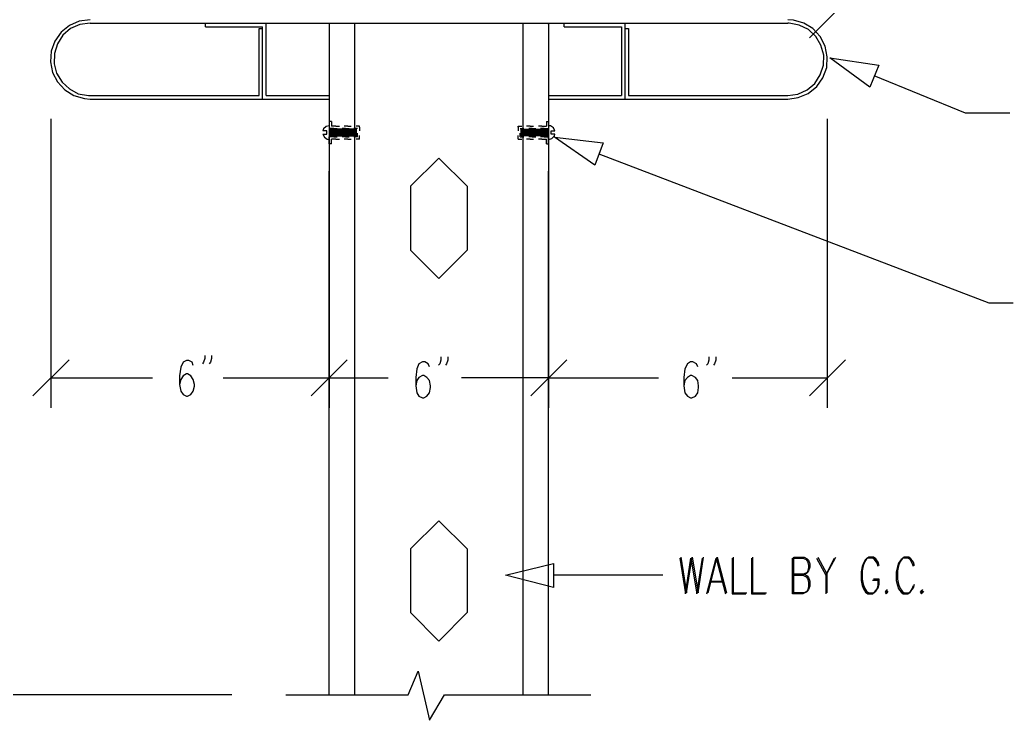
# Model space of a CAD drawing. Header units: metres. Extents: x 12 to 599, y -779 to -12.
# Drawn here: x 227.3 to 414, y -642.4 to -510.8 of the extents above; entities that cross this region are included whole.
import ezdxf

# ---------------------------------------------------------------- set-up
doc = ezdxf.new("R2010")
doc.units = ezdxf.units.M

msp = doc.modelspace()

# ---------------------------------------------------------------- linework, layer by layer
for p, q in [((375.72, -514.14), (382.5, -507.36)), ((238.5, -511.02), (236.64, -511.8)), ((240.54, -510.72), (238.5, -511.02)), ((240.54, -511.38), (238.62, -511.62)), ((240.54, -511.38), (371.64, -511.38)), ((262.2, -512.04), (262.2, -511.38)), ((273.6, -525), (273.6, -511.38)), ((285.48, -511.38), (285.48, -539.22)), ((290.28, -637.62), (290.28, -511.38)), ((321.9, -637.62), (321.9, -511.38)), ((326.7, -511.56), (326.7, -511.38)), ((326.7, -511.38), (326.7, -539.22)), ((329.64, -512.04), (329.64, -511.38)), ((341.04, -511.38), (341.04, -525.66)), ((372.72, -510.78), (371.64, -510.72)), ((371.94, -511.38), (371.64, -511.38)), ((373.8, -511.74), (371.94, -511.38)), ((374.64, -511.38), (372.72, -510.78)), ((376.38, -512.4), (374.64, -511.38)), ((235.08, -513.06), (233.94, -514.74)), ((236.64, -511.8), (235.08, -513.06)), ((236.88, -512.4), (235.44, -513.66)), ((238.62, -511.62), (236.88, -512.4)), ((262.2, -512.04), (272.94, -512.04)), ((272.28, -525), (272.28, -512.4)), ((272.28, -512.4), (272.94, -512.4)), ((272.94, -525.66), (272.94, -512.04)), ((329.64, -512.04), (340.38, -512.04)), ((340.38, -512.04), (340.38, -525)), ((341.04, -512.4), (341.7, -512.4)), ((341.7, -512.4), (341.7, -525)), ((375.54, -512.58), (373.8, -511.74)), ((376.92, -513.9), (375.54, -512.58)), ((377.76, -513.9), (376.38, -512.4)), ((233.94, -514.74), (233.22, -516.66)), ((235.44, -513.66), (234.42, -515.28)), ((377.88, -515.52), (376.92, -513.9)), ((378.66, -515.7), (377.76, -513.9)), ((233.22, -516.66), (233.1, -518.64)), ((234.42, -515.28), (233.82, -517.08)), ((378.42, -517.38), (377.88, -515.52)), ((379.08, -517.68), (378.66, -515.7)), ((233.1, -518.64), (233.46, -520.62)), ((233.82, -517.08), (233.76, -519)), ((378.36, -519.3), (378.42, -517.38)), ((378.96, -519.72), (379.08, -517.68)), ((379.56, -517.92), (388.74, -519.24)), ((387.06, -523.38), (379.56, -517.92)), ((233.46, -520.62), (234.42, -522.42)), ((233.76, -519), (234.24, -520.8)), ((377.76, -521.1), (378.36, -519.3)), ((378.24, -521.64), (378.96, -519.72)), ((388.74, -519.24), (387.06, -523.38)), ((234.24, -520.8), (235.26, -522.48)), ((234.42, -522.42), (235.8, -523.92)), ((235.26, -522.48), (236.64, -523.74)), ((376.74, -522.72), (377.76, -521.1)), ((377.1, -523.26), (378.24, -521.64)), ((405.06, -528.3), (387.9, -521.28)), ((235.8, -523.92), (237.48, -525)), ((236.64, -523.74), (238.32, -524.64)), ((373.56, -524.7), (375.3, -523.92)), ((375.3, -523.92), (376.74, -522.72)), ((375.48, -524.58), (377.1, -523.26)), ((237.48, -525), (239.46, -525.54)), ((238.32, -524.64), (240.24, -525)), ((239.46, -525.54), (240.54, -525.66)), ((240.24, -525), (240.54, -525)), ((240.54, -525), (272.28, -525)), ((240.54, -525.66), (285.48, -525.66)), ((273.6, -525), (285.48, -525)), ((326.7, -525), (340.38, -525)), ((326.7, -525.66), (371.64, -525.66)), ((341.7, -525), (371.64, -525)), ((371.64, -525), (373.56, -524.7)), ((371.64, -525.66), (373.62, -525.36)), ((373.62, -525.36), (375.48, -524.58)), ((233.16, -529.38), (233.16, -583.68)), ((285.48, -529.38), (285.48, -583.68)), ((285.9, -529.86), (285.48, -529.86)), ((285.48, -529.86), (285.48, -531.18)), ((285.9, -529.86), (285.9, -530.76)), ((326.28, -529.86), (326.28, -530.76)), ((326.28, -529.86), (326.7, -529.86)), ((326.7, -529.38), (326.7, -583.68)), ((326.7, -529.86), (326.7, -531.18)), ((379.08, -529.38), (379.08, -583.68)), ((413.4, -528.3), (405.06, -528.3)), ((284.4, -531.24), (284.28, -531.6)), ((285, -531.6), (284.28, -531.6)), ((284.88, -530.82), (284.4, -531.24)), ((285.48, -530.7), (284.88, -530.82)), ((285, -532.26), (285, -531.6)), ((286.32, -531.18), (285.48, -531.18)), ((290.58, -531.3), (285.48, -531.3)), ((285.66, -532.56), (285.54, -531.3)), ((285.84, -532.56), (285.72, -531.3)), ((286.74, -530.76), (285.9, -530.76)), ((286.02, -532.56), (285.9, -531.3)), ((286.2, -532.56), (286.08, -531.3)), ((286.38, -532.56), (286.26, -531.3)), ((286.32, -531.18), (286.98, -531.18)), ((286.56, -532.56), (286.44, -531.3)), ((286.74, -532.56), (286.62, -531.3)), ((286.74, -530.76), (287.4, -530.76)), ((286.92, -532.56), (286.8, -531.3)), ((287.1, -532.56), (286.98, -531.3)), ((287.22, -532.56), (287.1, -531.3)), ((287.4, -532.56), (287.28, -531.3)), ((287.58, -532.56), (287.46, -531.3)), ((287.76, -532.56), (287.64, -531.3)), ((287.94, -532.56), (287.82, -531.3)), ((288.54, -531.18), (287.88, -531.18)), ((288.12, -532.56), (288, -531.3)), ((288.3, -532.56), (288.18, -531.3)), ((288.96, -530.76), (288.3, -530.76)), ((288.48, -532.56), (288.36, -531.3)), ((288.54, -531.18), (289.2, -531.18)), ((288.66, -532.56), (288.54, -531.3)), ((288.84, -532.56), (288.72, -531.3)), ((289.02, -532.56), (288.9, -531.3)), ((288.96, -530.76), (289.62, -530.76)), ((289.2, -532.56), (289.08, -531.3)), ((289.38, -532.56), (289.26, -531.3)), ((289.56, -532.56), (289.44, -531.3)), ((289.74, -532.56), (289.62, -531.3)), ((289.92, -532.56), (289.8, -531.3)), ((290.1, -532.56), (289.98, -531.3)), ((290.76, -531.18), (290.1, -531.18)), ((290.28, -532.56), (290.16, -531.3)), ((290.4, -532.56), (290.34, -531.3)), ((290.58, -532.56), (290.46, -531.3)), ((291.18, -530.76), (290.52, -530.76)), ((290.58, -532.56), (290.58, -531.3)), ((290.76, -531.18), (290.76, -531.18)), ((291.18, -530.94), (291.18, -530.76)), ((291.18, -530.94), (291.18, -531.6)), ((321, -530.94), (321, -530.76)), ((321, -530.76), (321.66, -530.76)), ((321, -530.94), (321, -531.6)), ((321.36, -531.18), (321.36, -531.18)), ((321.36, -531.18), (322.02, -531.18)), ((321.54, -532.56), (321.54, -531.3)), ((321.54, -531.3), (326.7, -531.3)), ((321.54, -532.56), (321.66, -531.3)), ((321.72, -532.56), (321.84, -531.3)), ((321.9, -532.56), (322.02, -531.3)), ((322.08, -532.56), (322.2, -531.3)), ((322.26, -532.56), (322.38, -531.3)), ((322.44, -532.56), (322.56, -531.3)), ((323.22, -530.76), (322.56, -530.76)), ((322.62, -532.56), (322.74, -531.3)), ((322.8, -532.56), (322.92, -531.3)), ((323.64, -531.18), (322.98, -531.18)), ((322.98, -532.56), (323.1, -531.3)), ((323.16, -532.56), (323.28, -531.3)), ((323.22, -530.76), (323.88, -530.76)), ((323.34, -532.56), (323.46, -531.3)), ((323.52, -532.56), (323.64, -531.3)), ((323.64, -531.18), (324.3, -531.18)), ((323.7, -532.56), (323.82, -531.3)), ((323.88, -532.56), (324, -531.3)), ((324.06, -532.56), (324.18, -531.3)), ((324.24, -532.56), (324.36, -531.3)), ((324.42, -532.56), (324.54, -531.3)), ((324.54, -532.56), (324.66, -531.3)), ((324.72, -532.56), (324.84, -531.3)), ((325.44, -530.76), (324.78, -530.76)), ((324.9, -532.56), (325.02, -531.3)), ((325.08, -532.56), (325.2, -531.3)), ((325.86, -531.18), (325.2, -531.18)), ((325.26, -532.56), (325.38, -531.3)), ((325.44, -530.76), (326.28, -530.76)), ((325.44, -532.56), (325.56, -531.3)), ((325.62, -532.56), (325.74, -531.3)), ((325.8, -532.56), (325.92, -531.3)), ((325.86, -531.18), (326.7, -531.18)), ((325.98, -532.56), (326.1, -531.3)), ((326.16, -532.56), (326.28, -531.3)), ((326.34, -532.56), (326.46, -531.3)), ((326.52, -532.56), (326.64, -531.3)), ((327.06, -530.7), (326.7, -530.7)), ((327.6, -531.06), (327.06, -530.7)), ((327.18, -532.26), (327.18, -531.6)), ((327.18, -531.6), (327.9, -531.6)), ((327.9, -531.6), (327.6, -531.06)), ((284.28, -532.26), (284.58, -532.8)), ((284.28, -532.26), (285, -532.26)), ((284.58, -532.8), (285.12, -533.16)), ((285.12, -533.16), (285.48, -533.22)), ((285.48, -532.56), (290.58, -532.56)), ((285.48, -534.06), (285.48, -532.74)), ((286.32, -532.74), (285.48, -532.74)), ((285.9, -534.06), (285.9, -533.16)), ((286.74, -533.16), (285.9, -533.16)), ((286.32, -532.74), (286.98, -532.74)), ((286.74, -533.16), (287.4, -533.16)), ((288.54, -532.74), (287.88, -532.74)), ((288.96, -533.16), (288.3, -533.16)), ((288.54, -532.74), (289.2, -532.74)), ((288.96, -533.16), (289.62, -533.16)), ((290.76, -532.74), (290.1, -532.74)), ((291.18, -533.16), (290.52, -533.16)), ((290.76, -532.74), (290.76, -532.08)), ((291.18, -533.16), (291.18, -532.5)), ((321, -533.16), (321, -532.5)), ((321, -533.16), (321.66, -533.16)), ((321.36, -532.74), (321.36, -532.08)), ((321.36, -532.74), (322.02, -532.74)), ((326.7, -532.56), (321.54, -532.56)), ((323.22, -533.16), (322.56, -533.16)), ((323.64, -532.74), (322.98, -532.74)), ((323.22, -533.16), (323.88, -533.16)), ((323.64, -532.74), (324.3, -532.74)), ((325.44, -533.16), (324.78, -533.16)), ((325.86, -532.74), (325.2, -532.74)), ((325.44, -533.16), (326.28, -533.16)), ((325.86, -532.74), (326.7, -532.74)), ((326.28, -534.06), (326.28, -533.16)), ((326.7, -534.06), (326.7, -532.74)), ((326.7, -533.22), (327.3, -533.04)), ((327.9, -532.26), (327.18, -532.26)), ((327.3, -533.04), (327.78, -532.56)), ((327.78, -532.56), (327.9, -532.26)), ((327.78, -532.8), (336.96, -533.88)), ((335.4, -538.08), (327.78, -532.8)), ((285.9, -534.06), (285.48, -534.06)), ((326.28, -534.06), (326.7, -534.06)), ((336.96, -533.88), (335.4, -538.08)), ((306.06, -536.76), (300.78, -542.04)), ((306.06, -536.76), (311.4, -542.04)), ((409.5, -564), (336.18, -535.98)), ((285.48, -637.62), (285.48, -539.22)), ((326.7, -637.62), (326.7, -539.22)), ((300.78, -542.04), (300.78, -554.04)), ((311.4, -542.04), (311.4, -554.04)), ((300.78, -554.04), (306.06, -559.38)), ((311.4, -554.04), (306.06, -559.38)), ((414, -564), (409.5, -564)), ((229.8, -581.46), (236.58, -574.68)), ((258.66, -574.8), (258, -575.1)), ((259.08, -574.8), (258.66, -574.8)), ((259.74, -575.1), (259.08, -574.8)), ((262.08, -574.44), (261.84, -575.1)), ((262.08, -573.84), (262.08, -574.44)), ((263.34, -574.44), (263.16, -575.1)), ((263.34, -573.84), (263.34, -574.44)), ((282.06, -581.46), (288.84, -574.68)), ((306.42, -574.74), (306.24, -575.4)), ((306.42, -574.08), (306.42, -574.74)), ((307.74, -574.74), (307.5, -575.4)), ((307.74, -574.08), (307.74, -574.74)), ((323.34, -581.46), (330.12, -574.68)), ((356.82, -574.74), (356.64, -575.4)), ((356.82, -574.08), (356.82, -574.74)), ((358.14, -574.74), (357.9, -575.4)), ((358.14, -574.08), (358.14, -574.74)), ((375.72, -581.46), (382.5, -574.68)), ((257.58, -576.06), (257.34, -577.68)), ((258, -575.1), (257.58, -576.06)), ((259.92, -575.76), (259.74, -575.1)), ((261.84, -575.1), (261.66, -575.4)), ((263.16, -575.1), (262.92, -575.4)), ((301.92, -576.36), (301.74, -577.98)), ((302.34, -575.4), (301.92, -576.36)), ((303, -575.04), (302.34, -575.4)), ((303.42, -575.04), (303, -575.04)), ((304.08, -575.4), (303.42, -575.04)), ((304.32, -576), (304.08, -575.4)), ((306.24, -575.4), (306, -575.7)), ((307.5, -575.4), (307.32, -575.7)), ((352.32, -576.36), (352.14, -577.98)), ((352.8, -575.4), (352.32, -576.36)), ((353.4, -575.04), (352.8, -575.4)), ((353.82, -575.04), (353.4, -575.04)), ((354.48, -575.4), (353.82, -575.04)), ((354.72, -576), (354.48, -575.4)), ((356.64, -575.4), (356.4, -575.7)), ((357.9, -575.4), (357.72, -575.7)), ((233.16, -578.04), (252.24, -578.04)), ((257.34, -577.68), (257.34, -579.3)), ((257.58, -578.34), (257.34, -579.3)), ((258, -577.68), (257.58, -578.34)), ((258.66, -577.32), (258, -577.68)), ((258.84, -577.32), (258.66, -577.32)), ((259.5, -577.68), (258.84, -577.32)), ((259.92, -578.34), (259.5, -577.68)), ((260.16, -579.3), (259.92, -578.34)), ((265.56, -578.04), (285.48, -578.04)), ((285.48, -578.04), (296.58, -578.04)), ((301.74, -577.98), (301.74, -579.54)), ((301.92, -578.58), (301.74, -579.54)), ((302.34, -577.98), (301.92, -578.58)), ((303, -577.62), (302.34, -577.98)), ((303.24, -577.62), (303, -577.62)), ((303.84, -577.98), (303.24, -577.62)), ((304.32, -578.58), (303.84, -577.98)), ((304.5, -579.54), (304.32, -578.58)), ((326.7, -578.04), (310.32, -578.04)), ((326.7, -578.04), (347.34, -578.04)), ((352.14, -577.98), (352.14, -579.54)), ((352.32, -578.58), (352.14, -579.54)), ((352.8, -577.98), (352.32, -578.58)), ((353.4, -577.62), (352.8, -577.98)), ((353.64, -577.62), (353.4, -577.62)), ((354.3, -577.98), (353.64, -577.62)), ((354.72, -578.58), (354.3, -577.98)), ((354.9, -579.54), (354.72, -578.58)), ((361.2, -578.04), (379.08, -578.04)), ((257.34, -579.3), (257.58, -580.56)), ((259.92, -580.56), (260.16, -579.6)), ((260.16, -579.6), (260.16, -579.3)), ((301.74, -579.54), (301.92, -580.86)), ((304.32, -580.86), (304.5, -579.9)), ((304.5, -579.9), (304.5, -579.54)), ((352.14, -579.54), (352.32, -580.86)), ((354.72, -580.86), (354.9, -579.9)), ((354.9, -579.9), (354.9, -579.54)), ((257.58, -580.56), (258, -581.22)), ((258, -581.22), (258.66, -581.52)), ((258.66, -581.52), (258.84, -581.52)), ((258.84, -581.52), (259.5, -581.22)), ((259.5, -581.22), (259.92, -580.56)), ((301.92, -580.86), (302.34, -581.52)), ((302.34, -581.52), (303, -581.82)), ((303, -581.82), (303.24, -581.82)), ((303.24, -581.82), (303.84, -581.52)), ((303.84, -581.52), (304.32, -580.86)), ((352.32, -580.86), (352.8, -581.52)), ((352.8, -581.52), (353.4, -581.82)), ((353.4, -581.82), (353.64, -581.82)), ((353.64, -581.82), (354.3, -581.52)), ((354.3, -581.52), (354.72, -580.86)), ((306.06, -604.92), (300.78, -610.2)), ((306.06, -604.92), (311.4, -610.2)), ((300.78, -610.2), (300.78, -622.2)), ((311.4, -610.2), (311.4, -622.2)), ((351.36, -611.94), (352.44, -618.66)), ((351.54, -611.76), (352.62, -618.48)), ((352.44, -618.66), (353.46, -611.94)), ((352.62, -618.48), (353.7, -611.76)), ((353.46, -611.94), (354.54, -618.66)), ((353.7, -611.76), (354.78, -618.48)), ((354.54, -618.66), (355.62, -611.94)), ((354.78, -618.48), (355.8, -611.76)), ((356.46, -618.66), (358.2, -611.94)), ((356.7, -618.48), (358.38, -611.76)), ((358.2, -611.94), (359.94, -618.66)), ((358.38, -611.76), (360.12, -618.48)), ((361.2, -611.94), (361.2, -618.66)), ((361.38, -611.76), (361.38, -618.48)), ((364.86, -611.94), (364.86, -618.66)), ((365.04, -611.76), (365.04, -618.48)), ((372.54, -618.66), (372.54, -611.94)), ((372.54, -611.94), (374.46, -611.94)), ((372.78, -618.48), (372.78, -611.76)), ((372.78, -611.76), (374.7, -611.76)), ((374.46, -611.94), (375.12, -612.24)), ((374.7, -611.76), (375.3, -612.06)), ((375.12, -612.24), (375.36, -612.6)), ((375.3, -612.06), (375.54, -612.36)), ((377.04, -611.94), (378.78, -615.18)), ((377.28, -611.76), (378.96, -614.94)), ((378.78, -615.18), (380.46, -611.94)), ((378.96, -614.94), (380.7, -611.76)), ((386.28, -612.24), (385.86, -612.9)), ((386.46, -612.06), (386.04, -612.72)), ((386.7, -611.94), (386.28, -612.24)), ((386.88, -611.76), (386.46, -612.06)), ((387.54, -611.94), (386.7, -611.94)), ((387.78, -611.76), (386.88, -611.76)), ((387.96, -612.24), (387.54, -611.94)), ((388.2, -612.06), (387.78, -611.76)), ((388.44, -612.9), (387.96, -612.24)), ((388.62, -612.72), (388.2, -612.06)), ((392.94, -612.24), (392.46, -612.9)), ((393.12, -612.06), (392.7, -612.72)), ((393.36, -611.94), (392.94, -612.24)), ((393.54, -611.76), (393.12, -612.06)), ((394.2, -611.94), (393.36, -611.94)), ((394.38, -611.76), (393.54, -611.76)), ((394.62, -612.24), (394.2, -611.94)), ((394.8, -612.06), (394.38, -611.76)), ((395.04, -612.9), (394.62, -612.24)), ((395.28, -612.72), (394.8, -612.06)), ((318.6, -615.18), (327.6, -612.96)), ((327.6, -612.96), (327.6, -617.46)), ((375.36, -612.6), (375.54, -613.2)), ((375.54, -613.86), (375.36, -614.52)), ((375.54, -612.36), (375.78, -613.02)), ((375.54, -613.2), (375.54, -613.86)), ((375.78, -613.68), (375.54, -614.34)), ((375.78, -613.02), (375.78, -613.68)), ((385.62, -613.56), (385.44, -614.52)), ((385.86, -612.9), (385.62, -613.56)), ((385.8, -613.38), (385.62, -614.34)), ((386.04, -612.72), (385.8, -613.38)), ((388.62, -613.56), (388.44, -612.9)), ((388.8, -613.38), (388.62, -612.72)), ((392.28, -613.56), (392.04, -614.52)), ((392.46, -612.9), (392.28, -613.56)), ((392.46, -613.38), (392.28, -614.34)), ((392.7, -612.72), (392.46, -613.38)), ((395.28, -613.56), (395.04, -612.9)), ((395.46, -613.38), (395.28, -612.72)), ((327.6, -617.46), (318.6, -615.18)), ((348.18, -615.18), (327.6, -615.18)), ((372.54, -615.18), (374.46, -615.18)), ((372.78, -614.94), (374.7, -614.94)), ((375.12, -614.82), (374.46, -615.18)), ((374.46, -615.18), (375.12, -615.48)), ((375.3, -614.64), (374.7, -614.94)), ((374.7, -614.94), (375.3, -615.3)), ((375.36, -614.52), (375.12, -614.82)), ((375.12, -615.48), (375.36, -615.78)), ((375.54, -614.34), (375.3, -614.64)), ((375.3, -615.3), (375.54, -615.6)), ((375.36, -615.78), (375.54, -616.44)), ((375.54, -615.6), (375.78, -616.26)), ((378.78, -615.18), (378.78, -618.66)), ((378.96, -614.94), (378.96, -618.48)), ((385.44, -614.52), (385.44, -616.14)), ((385.62, -614.34), (385.62, -615.9)), ((385.62, -615.9), (385.8, -616.86)), ((388.8, -615.9), (387.78, -615.9)), ((388.8, -616.86), (388.8, -615.9)), ((392.04, -614.52), (392.04, -616.14)), ((392.28, -614.34), (392.28, -615.9)), ((392.28, -615.9), (392.46, -616.86)), ((357.12, -616.44), (359.28, -616.44)), ((357.3, -616.26), (359.46, -616.26)), ((375.54, -617.4), (375.36, -618.06)), ((375.54, -616.44), (375.54, -617.4)), ((375.78, -617.22), (375.54, -617.88)), ((375.78, -616.26), (375.78, -617.22)), ((385.44, -616.14), (385.62, -617.1)), ((385.62, -617.1), (385.86, -617.7)), ((385.8, -616.86), (386.04, -617.52)), ((385.86, -617.7), (386.28, -618.36)), ((386.04, -617.52), (386.46, -618.18)), ((388.62, -616.14), (387.54, -616.14)), ((387.96, -618.36), (388.44, -617.7)), ((388.2, -618.18), (388.62, -617.52)), ((388.44, -617.7), (388.62, -617.1)), ((388.62, -617.1), (388.62, -616.14)), ((388.62, -617.52), (388.8, -616.86)), ((392.04, -616.14), (392.28, -617.1)), ((392.28, -617.1), (392.46, -617.7)), ((392.46, -616.86), (392.7, -617.52)), ((392.46, -617.7), (392.94, -618.36)), ((392.7, -617.52), (393.12, -618.18)), ((394.62, -618.36), (395.04, -617.7)), ((394.8, -618.18), (395.28, -617.52)), ((395.04, -617.7), (395.28, -617.1)), ((395.28, -617.52), (395.46, -616.86)), ((361.2, -618.66), (363.78, -618.66)), ((361.38, -618.48), (363.96, -618.48)), ((364.86, -618.66), (367.44, -618.66)), ((365.04, -618.48), (367.62, -618.48)), ((374.46, -618.66), (372.54, -618.66)), ((374.7, -618.48), (372.78, -618.48)), ((375.12, -618.36), (374.46, -618.66)), ((375.3, -618.18), (374.7, -618.48)), ((375.36, -618.06), (375.12, -618.36)), ((375.54, -617.88), (375.3, -618.18)), ((386.28, -618.36), (386.7, -618.66)), ((386.46, -618.18), (386.88, -618.48)), ((386.7, -618.66), (387.54, -618.66)), ((386.88, -618.48), (387.78, -618.48)), ((387.54, -618.66), (387.96, -618.36)), ((387.78, -618.48), (388.2, -618.18)), ((390.12, -618.06), (389.94, -618.36)), ((389.94, -618.36), (390.12, -618.66)), ((390.3, -617.88), (390.12, -618.18)), ((390.12, -618.18), (390.3, -618.48)), ((390.12, -618.66), (390.36, -618.36)), ((390.3, -618.48), (390.54, -618.18)), ((392.94, -618.36), (393.36, -618.66)), ((393.12, -618.18), (393.54, -618.48)), ((393.36, -618.66), (394.2, -618.66)), ((393.54, -618.48), (394.38, -618.48)), ((394.2, -618.66), (394.62, -618.36)), ((394.38, -618.48), (394.8, -618.18)), ((396.78, -618.06), (396.54, -618.36)), ((396.54, -618.36), (396.78, -618.66)), ((396.96, -617.88), (396.78, -618.18)), ((396.78, -618.18), (396.96, -618.48)), ((396.78, -618.66), (396.96, -618.36)), ((396.96, -618.48), (397.2, -618.18)), ((300.78, -622.2), (306.06, -627.54)), ((311.4, -622.2), (306.06, -627.54)), ((300.3, -637.68), (302.22, -633.18)), ((302.22, -633.18), (304.32, -642.42)), ((267.18, -637.68), (164.04, -637.68)), ((277.32, -637.68), (300.3, -637.68)), ((304.32, -642.42), (307.14, -637.68)), ((307.14, -637.68), (334.62, -637.68))]:
    msp.add_line(p, q)

doc.saveas('drawing.dxf')
